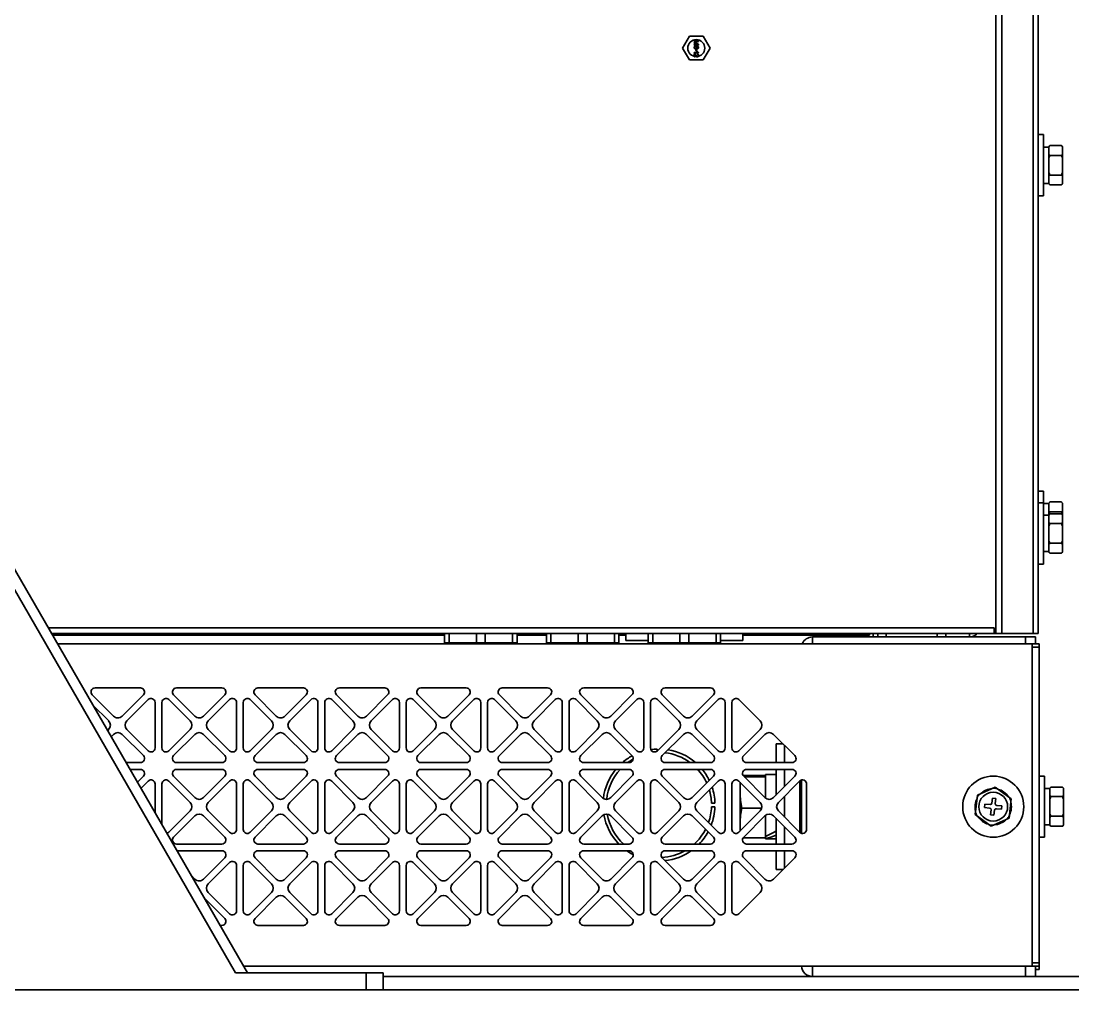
# Model space of a CAD drawing. Header units: millimetres. Extents: x 32496 to 166256, y 3504 to 23939.
# Drawn here: x 141177.5 to 141487.5, y 12235.3 to 12520.8 of the extents above; entities that cross this region are included whole.
import ezdxf

# ---------------------------------------------------------------- set-up
doc = ezdxf.new("R2010")
doc.units = ezdxf.units.MM
doc.layers.get('0').update_dxf_attribs({"lineweight": 35})

# ---------------------------------------------------------------- blocks, each defined once
blk = doc.blocks.new('8-1250')
at = {"linetype": 'Continuous'}
for p, q in [((-7131.53, -34566.29), (-7131.53, -32553.29)), ((-7129.83, -32553.29), (-7129.83, -34566.29)), ((-7120.53, -34566.29), (-7120.53, -33570.79)), ((-7852.13, -33800.26), (-7352.13, -34666.29)), ((-7852.13, -33806.26), (-7355.59, -34666.29)), ((-7119.13, -34180.92), (-7119.13, -34425.66)), ((-7223.87, -34393.79), (-7221.85, -34390.29)), ((-7217.81, -34390.29), (-7221.85, -34390.29)), ((-7220.48, -34391.75), (-7220.48, -34391.59)), ((-7220.48, -34391.59), (-7219.18, -34391.59)), ((-7219.45, -34391.75), (-7220.48, -34392.13)), ((-7219.45, -34391.75), (-7220.48, -34391.75)), ((-7220.48, -34392.35), (-7220.48, -34392.13)), ((-7220.34, -34392.24), (-7219.18, -34391.83)), ((-7219.18, -34392.65), (-7220.34, -34392.24)), ((-7219.18, -34391.59), (-7219.18, -34391.83)), ((-7217.81, -34390.29), (-7215.79, -34393.79)), ((-7221.85, -34397.29), (-7223.87, -34393.79)), ((-7220.48, -34392.35), (-7219.45, -34392.73)), ((-7220.48, -34392.89), (-7220.48, -34392.73)), ((-7220.48, -34392.73), (-7219.45, -34392.73)), ((-7219.18, -34392.89), (-7220.48, -34392.89)), ((-7220.45, -34393.4), (-7220.48, -34393.54)), ((-7220.48, -34393.67), (-7220.48, -34393.54)), ((-7220.48, -34393.67), (-7220.45, -34393.81)), ((-7220.48, -34395.22), (-7220.48, -34395.06)), ((-7220.48, -34395.06), (-7219.4, -34395.06)), ((-7219.18, -34395.22), (-7220.48, -34395.22)), ((-7220.37, -34393.27), (-7220.45, -34393.4)), ((-7220.45, -34393.81), (-7220.37, -34393.95)), ((-7220.26, -34393.19), (-7220.37, -34393.27)), ((-7220.37, -34393.95), (-7220.26, -34394.03)), ((-7220.34, -34393.51), (-7220.31, -34393.43)), ((-7220.34, -34393.51), (-7220.34, -34393.7)), ((-7220.31, -34393.78), (-7220.34, -34393.7)), ((-7220.31, -34393.43), (-7220.26, -34393.35)), ((-7220.26, -34393.86), (-7220.31, -34393.78)), ((-7220.12, -34393.13), (-7220.26, -34393.19)), ((-7220.26, -34393.35), (-7220.17, -34393.3)), ((-7220.17, -34393.92), (-7220.26, -34393.86)), ((-7220.26, -34394.03), (-7220.12, -34394.08)), ((-7220.17, -34393.3), (-7220.09, -34393.27)), ((-7220.09, -34393.95), (-7220.17, -34393.92)), ((-7219.92, -34393.11), (-7220.12, -34393.13)), ((-7219.98, -34394.08), (-7220.12, -34394.08)), ((-7220.01, -34393.27), (-7220.09, -34393.27)), ((-7220.09, -34393.95), (-7220.01, -34393.95)), ((-7220.06, -34394.51), (-7220.06, -34394.46)), ((-7220.06, -34394.46), (-7219.87, -34394.46)), ((-7219.87, -34394.51), (-7220.06, -34394.51)), ((-7220.01, -34393.27), (-7219.92, -34393.3)), ((-7219.92, -34393.92), (-7220.01, -34393.95)), ((-7219.98, -34394.3), (-7220.01, -34394.32)), ((-7220.01, -34394.32), (-7219.87, -34394.46)), ((-7219.87, -34394.51), (-7220.01, -34394.65)), ((-7220.01, -34394.65), (-7219.98, -34394.68)), ((-7219.98, -34394.08), (-7219.84, -34394.03)), ((-7219.81, -34394.46), (-7219.98, -34394.3)), ((-7219.98, -34394.68), (-7219.81, -34394.51)), ((-7219.92, -34393.11), (-7219.73, -34393.11)), ((-7219.92, -34393.3), (-7219.87, -34393.35)), ((-7219.87, -34393.86), (-7219.92, -34393.92)), ((-7219.87, -34393.35), (-7219.81, -34393.43)), ((-7219.81, -34393.78), (-7219.87, -34393.86)), ((-7219.84, -34394.03), (-7219.76, -34393.95)), ((-7219.81, -34393.43), (-7219.79, -34393.51)), ((-7219.79, -34393.7), (-7219.81, -34393.78)), ((-7219.65, -34394.3), (-7219.81, -34394.46)), ((-7219.81, -34394.51), (-7219.65, -34394.68)), ((-7219.68, -34393.4), (-7219.79, -34393.24)), ((-7219.73, -34393.24), (-7219.79, -34393.24)), ((-7219.79, -34393.7), (-7219.79, -34393.51)), ((-7219.76, -34393.95), (-7219.68, -34393.81)), ((-7219.76, -34394.46), (-7219.62, -34394.32)), ((-7219.76, -34394.46), (-7219.56, -34394.46)), ((-7219.62, -34394.65), (-7219.76, -34394.51)), ((-7219.56, -34394.51), (-7219.76, -34394.51)), ((-7219.54, -34393.13), (-7219.73, -34393.11)), ((-7219.73, -34393.24), (-7219.56, -34393.27)), ((-7219.65, -34393.54), (-7219.68, -34393.4)), ((-7219.68, -34393.81), (-7219.65, -34393.67)), ((-7219.65, -34393.54), (-7219.65, -34393.67)), ((-7219.62, -34394.32), (-7219.65, -34394.3)), ((-7219.65, -34394.68), (-7219.62, -34394.65)), ((-7219.59, -34394.89), (-7219.4, -34395.06)), ((-7219.59, -34394.89), (-7219.37, -34394.89)), ((-7219.56, -34393.27), (-7219.48, -34393.3)), ((-7219.56, -34394.46), (-7219.56, -34394.51)), ((-7219.4, -34393.19), (-7219.54, -34393.13)), ((-7219.48, -34393.3), (-7219.4, -34393.35)), ((-7219.4, -34393.84), (-7219.48, -34393.89)), ((-7219.48, -34394.03), (-7219.48, -34393.89)), ((-7219.48, -34394.03), (-7219.4, -34394)), ((-7219.29, -34393.27), (-7219.4, -34393.19)), ((-7219.4, -34393.35), (-7219.34, -34393.43)), ((-7219.34, -34393.76), (-7219.4, -34393.84)), ((-7219.4, -34394), (-7219.29, -34393.92)), ((-7219.18, -34395.06), (-7219.37, -34394.89)), ((-7219.34, -34393.43), (-7219.32, -34393.51)), ((-7219.32, -34393.67), (-7219.34, -34393.76)), ((-7219.32, -34393.67), (-7219.32, -34393.51)), ((-7219.21, -34393.4), (-7219.29, -34393.27)), ((-7219.29, -34393.92), (-7219.21, -34393.78)), ((-7219.18, -34393.54), (-7219.21, -34393.4)), ((-7219.21, -34393.78), (-7219.18, -34393.65)), ((-7219.18, -34392.65), (-7219.18, -34392.89)), ((-7219.18, -34393.54), (-7219.18, -34393.65)), ((-7219.18, -34395.06), (-7219.18, -34395.22)), ((-7215.79, -34393.79), (-7217.81, -34397.29)), ((-7221.85, -34397.29), (-7217.81, -34397.29)), ((-7220.48, -34396.41), (-7220.48, -34395.43)), ((-7220.48, -34395.43), (-7220.34, -34395.43)), ((-7220.34, -34396.41), (-7220.48, -34396.41)), ((-7219.65, -34396.19), (-7220.34, -34395.43)), ((-7220.34, -34395.65), (-7220.34, -34396.41)), ((-7220.34, -34395.65), (-7219.73, -34396.33)), ((-7219.73, -34396.33), (-7219.65, -34396.38)), ((-7219.54, -34396.25), (-7219.65, -34396.19)), ((-7219.65, -34396.38), (-7219.54, -34396.41)), ((-7219.54, -34396.25), (-7219.48, -34396.25)), ((-7219.48, -34396.41), (-7219.54, -34396.41)), ((-7219.48, -34395.6), (-7219.48, -34395.46)), ((-7219.37, -34395.49), (-7219.48, -34395.46)), ((-7219.48, -34395.6), (-7219.4, -34395.65)), ((-7219.4, -34396.19), (-7219.48, -34396.25)), ((-7219.48, -34396.41), (-7219.37, -34396.38)), ((-7219.4, -34395.65), (-7219.34, -34395.73)), ((-7219.34, -34396.11), (-7219.4, -34396.19)), ((-7219.26, -34395.6), (-7219.37, -34395.49)), ((-7219.37, -34396.38), (-7219.26, -34396.27)), ((-7219.34, -34395.73), (-7219.32, -34395.87)), ((-7219.32, -34395.98), (-7219.34, -34396.11)), ((-7219.32, -34395.98), (-7219.32, -34395.87)), ((-7219.21, -34395.71), (-7219.26, -34395.6)), ((-7219.26, -34396.27), (-7219.21, -34396.17)), ((-7219.18, -34395.9), (-7219.21, -34395.71)), ((-7219.21, -34396.17), (-7219.18, -34396)), ((-7219.18, -34395.9), (-7219.18, -34396)), ((-7119.13, -34419.29), (-7117.53, -34419.29)), ((-7117.53, -34437.29), (-7117.53, -34419.29)), ((-7117.53, -34422.94), (-7115.93, -34422.94)), ((-7115.93, -34422.82), (-7115.63, -34422.52)), ((-7115.93, -34433.76), (-7115.93, -34422.82)), ((-7115.63, -34422.52), (-7112.23, -34422.52)), ((-7111.93, -34422.82), (-7112.23, -34422.52)), ((-7111.93, -34433.76), (-7111.93, -34422.82)), ((-7119.13, -34425.66), (-7119.13, -34430.92)), ((-7115.63, -34425.4), (-7112.23, -34425.4)), ((-7119.13, -34430.92), (-7119.13, -34566.29)), ((-7115.63, -34431.18), (-7112.23, -34431.18)), ((-7117.53, -34433.64), (-7115.93, -34433.64)), ((-7115.93, -34433.76), (-7115.63, -34434.06)), ((-7115.63, -34434.06), (-7112.23, -34434.06)), ((-7111.93, -34433.76), (-7112.23, -34434.06)), ((-7119.13, -34437.29), (-7117.53, -34437.29)), ((-7119.13, -34524.29), (-7117.53, -34524.29)), ((-7117.53, -34527.79), (-7117.53, -34524.29)), ((-7119.13, -34527.79), (-7117.53, -34527.79)), ((-7117.53, -34545.79), (-7117.53, -34527.79)), ((-7117.53, -34527.94), (-7115.93, -34527.94)), ((-7115.93, -34527.82), (-7115.66, -34527.54)), ((-7115.93, -34531.32), (-7115.93, -34527.82)), ((-7115.63, -34527.52), (-7112.23, -34527.52)), ((-7111.93, -34527.82), (-7112.2, -34527.54)), ((-7111.93, -34531.32), (-7111.93, -34527.82)), ((-7117.53, -34531.44), (-7115.93, -34531.44)), ((-7115.93, -34531.32), (-7115.63, -34531.02)), ((-7115.93, -34542.26), (-7115.93, -34531.32)), ((-7115.63, -34530.45), (-7112.23, -34530.45)), ((-7115.63, -34531.02), (-7112.23, -34531.02)), ((-7111.93, -34531.32), (-7112.23, -34531.02)), ((-7111.93, -34542.26), (-7111.93, -34531.32)), ((-7115.63, -34533.9), (-7112.23, -34533.9)), ((-7115.63, -34539.68), (-7112.23, -34539.68)), ((-7117.53, -34542.14), (-7115.93, -34542.14)), ((-7115.93, -34542.26), (-7115.63, -34542.56)), ((-7115.63, -34542.56), (-7112.23, -34542.56)), ((-7111.93, -34542.26), (-7112.23, -34542.56)), ((-7119.13, -34545.79), (-7117.53, -34545.79)), ((-7410.84, -34564.59), (-7132.03, -34564.59)), ((-7132.03, -34566.29), (-7132.03, -34564.59)), ((-7129.83, -34566.29), (-7409.86, -34566.29)), ((-7293.99, -34566.79), (-7409.57, -34566.79)), ((-7293.99, -34569.06), (-7293.99, -34566.29)), ((-7292.68, -34569.06), (-7292.68, -34566.29)), ((-7284.65, -34569.06), (-7284.65, -34566.29)), ((-7282.01, -34569.06), (-7282.01, -34566.29)), ((-7273.98, -34569.06), (-7273.98, -34566.29)), ((-7272.66, -34569.06), (-7272.66, -34566.29)), ((-7263.99, -34566.79), (-7272.66, -34566.79)), ((-7263.99, -34569.06), (-7263.99, -34566.29)), ((-7262.68, -34569.06), (-7262.68, -34566.29)), ((-7254.65, -34569.06), (-7254.65, -34566.29)), ((-7252.01, -34569.06), (-7252.01, -34566.29)), ((-7243.98, -34569.06), (-7243.98, -34566.29)), ((-7242.66, -34569.06), (-7242.66, -34566.29)), ((-7240.58, -34566.79), (-7242.66, -34566.79)), ((-7240.58, -34568.29), (-7240.58, -34566.29)), ((-7240.58, -34568.29), (-7233.99, -34568.29)), ((-7233.99, -34569.06), (-7233.99, -34566.29)), ((-7232.68, -34569.06), (-7232.68, -34566.29)), ((-7224.65, -34569.06), (-7224.65, -34566.29)), ((-7222.01, -34569.06), (-7222.01, -34566.29)), ((-7213.98, -34569.06), (-7213.98, -34566.29)), ((-7212.66, -34569.06), (-7212.66, -34566.29)), ((-7212.66, -34568.29), (-7206.08, -34568.29)), ((-7206.08, -34568.29), (-7206.08, -34566.29)), ((-7168.83, -34566.79), (-7206.08, -34566.79)), ((-7185.63, -34569.29), (-7185.63, -34567.29)), ((-7119.83, -34567.29), (-7185.63, -34567.29)), ((-7169.23, -34567.29), (-7169.23, -34566.79)), ((-7168.83, -34566.79), (-7168.83, -34566.29)), ((-7167.73, -34567.29), (-7167.73, -34566.29)), ((-7166.33, -34567.29), (-7166.33, -34566.29)), ((-7163.83, -34567.29), (-7163.83, -34566.29)), ((-7148.83, -34567.29), (-7148.83, -34566.29)), ((-7146.33, -34567.29), (-7146.33, -34566.29)), ((-7139.33, -34566.29), (-7139.33, -34567.29)), ((-7119.13, -34566.29), (-7129.83, -34566.29)), ((-7122.83, -34569.29), (-7122.83, -34567.29)), ((-7119.83, -34567.29), (-7119.83, -34569.29)), ((-7118.83, -34569.29), (-7408.13, -34569.29)), ((-7293.99, -34569.06), (-7272.66, -34569.06)), ((-7263.99, -34569.06), (-7242.66, -34569.06)), ((-7233.99, -34569.06), (-7212.66, -34569.06)), ((-7120.83, -34570.29), (-7120.83, -34569.29)), ((-7120.83, -34663.29), (-7120.83, -34570.29)), ((-7118.83, -34570.29), (-7120.83, -34570.29)), ((-7118.83, -34664.29), (-7118.83, -34569.29)), ((-7397.87, -34584.34), (-7391.6, -34590.6)), ((-7383.64, -34582.29), (-7397.02, -34582.29)), ((-7389.05, -34590.6), (-7382.79, -34584.34)), ((-7373.87, -34584.34), (-7367.6, -34590.6)), ((-7359.64, -34582.29), (-7373.02, -34582.29)), ((-7365.05, -34590.6), (-7358.79, -34584.34)), ((-7349.87, -34584.34), (-7343.6, -34590.6)), ((-7335.64, -34582.29), (-7349.02, -34582.29)), ((-7341.05, -34590.6), (-7334.79, -34584.34)), ((-7325.87, -34584.34), (-7319.6, -34590.6)), ((-7311.64, -34582.29), (-7325.02, -34582.29)), ((-7317.05, -34590.6), (-7310.79, -34584.34)), ((-7301.87, -34584.34), (-7295.6, -34590.6)), ((-7287.64, -34582.29), (-7301.02, -34582.29)), ((-7293.05, -34590.6), (-7286.79, -34584.34)), ((-7277.87, -34584.34), (-7271.6, -34590.6)), ((-7263.64, -34582.29), (-7277.02, -34582.29)), ((-7269.05, -34590.6), (-7262.79, -34584.34)), ((-7253.87, -34584.34), (-7247.6, -34590.6)), ((-7239.64, -34582.29), (-7253.02, -34582.29)), ((-7245.05, -34590.6), (-7238.79, -34584.34)), ((-7229.87, -34584.34), (-7223.6, -34590.6)), ((-7215.64, -34582.29), (-7229.02, -34582.29)), ((-7221.05, -34590.6), (-7214.79, -34584.34)), ((-7393.01, -34592.02), (-7397.73, -34587.3)), ((-7381.38, -34585.75), (-7387.64, -34592.02)), ((-7379.33, -34599.98), (-7379.33, -34586.6)), ((-7377.33, -34586.6), (-7377.33, -34599.98)), ((-7369.01, -34592.02), (-7375.28, -34585.75)), ((-7357.38, -34585.75), (-7363.64, -34592.02)), ((-7355.33, -34599.98), (-7355.33, -34586.6)), ((-7353.33, -34586.6), (-7353.33, -34599.98)), ((-7345.01, -34592.02), (-7351.28, -34585.75)), ((-7333.38, -34585.75), (-7339.64, -34592.02)), ((-7331.33, -34599.98), (-7331.33, -34586.6)), ((-7329.33, -34586.6), (-7329.33, -34599.98)), ((-7321.01, -34592.02), (-7327.28, -34585.75)), ((-7309.38, -34585.75), (-7315.64, -34592.02)), ((-7307.33, -34599.98), (-7307.33, -34586.6)), ((-7305.33, -34586.6), (-7305.33, -34599.98)), ((-7297.01, -34592.02), (-7303.28, -34585.75)), ((-7285.38, -34585.75), (-7291.64, -34592.02)), ((-7283.33, -34599.98), (-7283.33, -34586.6)), ((-7281.33, -34586.6), (-7281.33, -34599.98)), ((-7273.01, -34592.02), (-7279.28, -34585.75)), ((-7261.38, -34585.75), (-7267.64, -34592.02)), ((-7259.33, -34599.98), (-7259.33, -34586.6)), ((-7257.33, -34586.6), (-7257.33, -34599.98)), ((-7249.01, -34592.02), (-7255.28, -34585.75)), ((-7237.38, -34585.75), (-7243.64, -34592.02)), ((-7235.33, -34599.98), (-7235.33, -34586.6)), ((-7233.33, -34586.6), (-7233.33, -34599.98)), ((-7225.01, -34592.02), (-7231.28, -34585.75)), ((-7213.38, -34585.75), (-7219.64, -34592.02)), ((-7211.33, -34599.98), (-7211.33, -34586.6)), ((-7209.33, -34586.6), (-7209.33, -34599.98)), ((-7201.01, -34592.02), (-7207.28, -34585.75)), ((-7393.35, -34594.89), (-7393.01, -34594.56)), ((-7391.6, -34595.98), (-7392.31, -34596.69)), ((-7382.79, -34602.24), (-7389.05, -34595.98)), ((-7387.64, -34594.56), (-7381.38, -34600.83)), ((-7375.28, -34600.83), (-7369.01, -34594.56)), ((-7367.6, -34595.98), (-7373.87, -34602.24)), ((-7358.79, -34602.24), (-7365.05, -34595.98)), ((-7363.64, -34594.56), (-7357.38, -34600.83)), ((-7351.28, -34600.83), (-7345.01, -34594.56)), ((-7343.6, -34595.98), (-7349.87, -34602.24)), ((-7334.79, -34602.24), (-7341.05, -34595.98)), ((-7339.64, -34594.56), (-7333.38, -34600.83)), ((-7327.28, -34600.83), (-7321.01, -34594.56)), ((-7319.6, -34595.98), (-7325.87, -34602.24)), ((-7310.79, -34602.24), (-7317.05, -34595.98)), ((-7315.64, -34594.56), (-7309.38, -34600.83)), ((-7303.28, -34600.83), (-7297.01, -34594.56)), ((-7295.6, -34595.98), (-7301.87, -34602.24)), ((-7286.79, -34602.24), (-7293.05, -34595.98)), ((-7291.64, -34594.56), (-7285.38, -34600.83)), ((-7279.28, -34600.83), (-7273.01, -34594.56)), ((-7271.6, -34595.98), (-7277.87, -34602.24)), ((-7262.79, -34602.24), (-7269.05, -34595.98)), ((-7267.64, -34594.56), (-7261.38, -34600.83)), ((-7255.28, -34600.83), (-7249.01, -34594.56)), ((-7247.6, -34595.98), (-7253.87, -34602.24)), ((-7238.79, -34602.24), (-7245.05, -34595.98)), ((-7243.64, -34594.56), (-7237.38, -34600.83)), ((-7231.28, -34600.83), (-7225.01, -34594.56)), ((-7223.6, -34595.98), (-7229.87, -34602.24)), ((-7214.79, -34602.24), (-7221.05, -34595.98)), ((-7219.64, -34594.56), (-7213.38, -34600.83)), ((-7207.28, -34600.83), (-7201.01, -34594.56)), ((-7199.6, -34595.98), (-7205.87, -34602.24)), ((-7190.79, -34602.24), (-7197.05, -34595.98)), ((-7196.33, -34598.79), (-7196.33, -34604.29)), ((-7196.33, -34598.79), (-7194.24, -34598.79)), ((-7193.83, -34604.29), (-7193.83, -34599.2)), ((-7231.33, -34600.87), (-7231.33, -34600.3)), ((-7387.92, -34604.29), (-7383.64, -34604.29)), ((-7373.02, -34604.29), (-7359.64, -34604.29)), ((-7349.02, -34604.29), (-7335.64, -34604.29)), ((-7325.02, -34604.29), (-7311.64, -34604.29)), ((-7301.02, -34604.29), (-7287.64, -34604.29)), ((-7277.02, -34604.29), (-7263.64, -34604.29)), ((-7253.02, -34604.29), (-7239.64, -34604.29)), ((-7229.02, -34604.29), (-7215.64, -34604.29)), ((-7205.02, -34604.29), (-7191.64, -34604.29)), ((-7383.64, -34606.29), (-7386.77, -34606.29)), ((-7384.56, -34610.11), (-7382.79, -34608.34)), ((-7373.87, -34608.34), (-7367.6, -34614.6)), ((-7359.64, -34606.29), (-7373.02, -34606.29)), ((-7365.05, -34614.6), (-7358.79, -34608.34)), ((-7349.87, -34608.34), (-7343.6, -34614.6)), ((-7335.64, -34606.29), (-7349.02, -34606.29)), ((-7341.05, -34614.6), (-7334.79, -34608.34)), ((-7325.87, -34608.34), (-7319.6, -34614.6)), ((-7311.64, -34606.29), (-7325.02, -34606.29)), ((-7317.05, -34614.6), (-7310.79, -34608.34)), ((-7301.87, -34608.34), (-7295.6, -34614.6)), ((-7287.64, -34606.29), (-7301.02, -34606.29)), ((-7293.05, -34614.6), (-7286.79, -34608.34)), ((-7277.87, -34608.34), (-7271.6, -34614.6)), ((-7263.64, -34606.29), (-7277.02, -34606.29)), ((-7269.05, -34614.6), (-7262.79, -34608.34)), ((-7253.87, -34608.34), (-7247.6, -34614.6)), ((-7239.64, -34606.29), (-7253.02, -34606.29)), ((-7245.05, -34614.6), (-7238.79, -34608.34)), ((-7229.87, -34608.34), (-7223.6, -34614.6)), ((-7215.64, -34606.29), (-7229.02, -34606.29)), ((-7221.05, -34614.6), (-7214.79, -34608.34)), ((-7206.05, -34608.09), (-7199.43, -34608.09)), ((-7205.87, -34608.34), (-7199.6, -34614.6)), ((-7205.7, -34608.51), (-7199.43, -34608.51)), ((-7191.64, -34606.29), (-7205.02, -34606.29)), ((-7199.43, -34607.84), (-7199.43, -34608.41)), ((-7196.33, -34607.84), (-7199.43, -34607.84)), ((-7199.43, -34610.6), (-7199.43, -34608.41)), ((-7197.05, -34614.6), (-7190.79, -34608.34)), ((-7196.33, -34606.29), (-7196.33, -34613.87)), ((-7193.83, -34611.37), (-7193.83, -34606.29)), ((-7118.83, -34608.29), (-7117.23, -34608.29)), ((-7117.23, -34626.29), (-7117.23, -34608.29)), ((-7381.38, -34609.75), (-7383.53, -34611.9)), ((-7379.33, -34619.18), (-7379.33, -34610.6)), ((-7377.33, -34610.6), (-7377.33, -34622.64)), ((-7369.01, -34616.02), (-7375.28, -34609.75)), ((-7357.38, -34609.75), (-7363.64, -34616.02)), ((-7355.33, -34623.98), (-7355.33, -34610.6)), ((-7353.33, -34610.6), (-7353.33, -34623.98)), ((-7345.01, -34616.02), (-7351.28, -34609.75)), ((-7333.38, -34609.75), (-7339.64, -34616.02)), ((-7331.33, -34623.98), (-7331.33, -34610.6)), ((-7329.33, -34610.6), (-7329.33, -34623.98)), ((-7321.01, -34616.02), (-7327.28, -34609.75)), ((-7309.38, -34609.75), (-7315.64, -34616.02)), ((-7307.33, -34623.98), (-7307.33, -34610.6)), ((-7305.33, -34610.6), (-7305.33, -34623.98)), ((-7297.01, -34616.02), (-7303.28, -34609.75)), ((-7285.38, -34609.75), (-7291.64, -34616.02)), ((-7283.33, -34623.98), (-7283.33, -34610.6)), ((-7281.33, -34610.6), (-7281.33, -34623.98)), ((-7273.01, -34616.02), (-7279.28, -34609.75)), ((-7261.38, -34609.75), (-7267.64, -34616.02)), ((-7259.33, -34623.98), (-7259.33, -34610.6)), ((-7257.33, -34610.6), (-7257.33, -34623.98)), ((-7249.01, -34616.02), (-7255.28, -34609.75)), ((-7237.38, -34609.75), (-7243.64, -34616.02)), ((-7235.33, -34623.98), (-7235.33, -34610.6)), ((-7233.33, -34610.6), (-7233.33, -34623.98)), ((-7225.01, -34616.02), (-7231.28, -34609.75)), ((-7213.38, -34609.75), (-7219.64, -34616.02)), ((-7211.33, -34623.98), (-7211.33, -34610.6)), ((-7209.33, -34610.6), (-7209.33, -34623.98)), ((-7201.01, -34616.02), (-7207.28, -34609.75)), ((-7206.93, -34610.1), (-7206.93, -34624.47)), ((-7199.43, -34610.6), (-7199.43, -34614.74)), ((-7189.38, -34609.75), (-7195.64, -34616.02)), ((-7189.33, -34609.71), (-7189.33, -34624.87)), ((-7188.83, -34609.79), (-7189.33, -34609.79)), ((-7188.83, -34625.13), (-7188.83, -34609.45)), ((-7187.33, -34623.98), (-7187.33, -34610.6)), ((-7136.99, -34613.89), (-7131.71, -34611.55)), ((-7131.71, -34611.55), (-7127.05, -34614.95)), ((-7117.23, -34611.94), (-7115.63, -34611.94)), ((-7115.63, -34611.82), (-7115.38, -34611.56)), ((-7115.63, -34622.76), (-7115.63, -34611.82)), ((-7115.38, -34611.56), (-7115.33, -34611.52)), ((-7115.33, -34611.52), (-7111.93, -34611.52)), ((-7111.88, -34611.56), (-7111.93, -34611.52)), ((-7111.63, -34611.82), (-7111.88, -34611.56)), ((-7111.63, -34622.76), (-7111.63, -34611.82)), ((-7193.83, -34620.37), (-7193.83, -34614.2)), ((-7137.61, -34619.63), (-7136.99, -34613.89)), ((-7132.72, -34616.24), (-7132.56, -34614.75)), ((-7132.56, -34614.75), (-7131.56, -34614.86)), ((-7131.56, -34614.86), (-7131.72, -34616.35)), ((-7127.66, -34620.69), (-7127.05, -34614.95)), ((-7115.33, -34614.33), (-7111.93, -34614.33)), ((-7375.28, -34624.83), (-7369.01, -34618.56)), ((-7363.64, -34618.56), (-7357.38, -34624.83)), ((-7351.28, -34624.83), (-7345.01, -34618.56)), ((-7339.64, -34618.56), (-7333.38, -34624.83)), ((-7327.28, -34624.83), (-7321.01, -34618.56)), ((-7315.64, -34618.56), (-7309.38, -34624.83)), ((-7303.28, -34624.83), (-7297.01, -34618.56)), ((-7291.64, -34618.56), (-7285.38, -34624.83)), ((-7279.28, -34624.83), (-7273.01, -34618.56)), ((-7267.64, -34618.56), (-7261.38, -34624.83)), ((-7255.28, -34624.83), (-7249.01, -34618.56)), ((-7243.64, -34618.56), (-7237.38, -34624.83)), ((-7231.28, -34624.83), (-7225.01, -34618.56)), ((-7219.64, -34618.56), (-7213.38, -34624.83)), ((-7215.34, -34616.29), (-7214.34, -34616.29)), ((-7214.34, -34617.29), (-7215.34, -34617.29)), ((-7207.28, -34624.83), (-7201.01, -34618.56)), ((-7206.42, -34617.71), (-7200.54, -34617.71)), ((-7195.64, -34618.56), (-7189.38, -34624.83)), ((-7134.87, -34617.52), (-7134.76, -34616.53)), ((-7133.38, -34617.68), (-7134.87, -34617.52)), ((-7134.76, -34616.53), (-7133.27, -34616.69)), ((-7133.09, -34619.72), (-7132.93, -34618.23)), ((-7131.94, -34618.34), (-7132.1, -34619.83)), ((-7129.9, -34618.05), (-7131.39, -34617.89)), ((-7131.28, -34616.9), (-7129.79, -34617.06)), ((-7129.79, -34617.06), (-7129.9, -34618.05)), ((-7367.6, -34619.98), (-7373.87, -34626.24)), ((-7358.79, -34626.24), (-7365.05, -34619.98)), ((-7343.6, -34619.98), (-7349.87, -34626.24)), ((-7334.79, -34626.24), (-7341.05, -34619.98)), ((-7319.6, -34619.98), (-7325.87, -34626.24)), ((-7310.79, -34626.24), (-7317.05, -34619.98)), ((-7295.6, -34619.98), (-7301.87, -34626.24)), ((-7286.79, -34626.24), (-7293.05, -34619.98)), ((-7271.6, -34619.98), (-7277.87, -34626.24)), ((-7262.79, -34626.24), (-7269.05, -34619.98)), ((-7247.6, -34619.98), (-7253.87, -34626.24)), ((-7238.79, -34626.24), (-7245.05, -34619.98)), ((-7223.6, -34619.98), (-7229.87, -34626.24)), ((-7214.79, -34626.24), (-7221.05, -34619.98)), ((-7199.6, -34619.98), (-7205.87, -34626.24)), ((-7199.43, -34619.83), (-7199.43, -34624.49)), ((-7190.79, -34626.24), (-7197.05, -34619.98)), ((-7196.33, -34620.7), (-7196.33, -34628.29)), ((-7132.94, -34623.03), (-7137.61, -34619.63)), ((-7132.1, -34619.83), (-7133.09, -34619.72)), ((-7127.66, -34620.69), (-7132.94, -34623.03)), ((-7115.33, -34620.1), (-7111.93, -34620.1)), ((-7199.43, -34626.49), (-7199.43, -34624.49)), ((-7193.83, -34628.29), (-7193.83, -34623.2)), ((-7189.33, -34624.79), (-7188.83, -34624.79)), ((-7117.23, -34622.64), (-7115.63, -34622.64)), ((-7115.63, -34622.76), (-7115.38, -34623.02)), ((-7115.33, -34623.06), (-7111.93, -34623.06)), ((-7111.63, -34622.76), (-7111.88, -34623.02)), ((-7206.05, -34626.49), (-7199.43, -34626.49)), ((-7199.43, -34626.49), (-7199.43, -34626.74)), ((-7196.33, -34626.74), (-7199.43, -34626.74)), ((-7118.83, -34626.29), (-7117.23, -34626.29)), ((-7373.02, -34628.29), (-7359.64, -34628.29)), ((-7359.64, -34630.29), (-7372.91, -34630.29)), ((-7349.02, -34628.29), (-7335.64, -34628.29)), ((-7335.64, -34630.29), (-7349.02, -34630.29)), ((-7325.02, -34628.29), (-7311.64, -34628.29)), ((-7311.64, -34630.29), (-7325.02, -34630.29)), ((-7301.02, -34628.29), (-7287.64, -34628.29)), ((-7287.64, -34630.29), (-7301.02, -34630.29)), ((-7277.02, -34628.29), (-7263.64, -34628.29)), ((-7263.64, -34630.29), (-7277.02, -34630.29)), ((-7253.02, -34628.29), (-7239.64, -34628.29)), ((-7239.64, -34630.29), (-7253.02, -34630.29)), ((-7229.02, -34628.29), (-7215.64, -34628.29)), ((-7215.64, -34630.29), (-7229.02, -34630.29)), ((-7205.02, -34628.29), (-7191.64, -34628.29)), ((-7191.64, -34630.29), (-7205.02, -34630.29)), ((-7196.33, -34630.29), (-7196.33, -34635.79)), ((-7193.83, -34635.37), (-7193.83, -34630.29)), ((-7365.05, -34638.6), (-7358.79, -34632.34)), ((-7357.38, -34633.75), (-7363.64, -34640.02)), ((-7345.01, -34640.02), (-7351.28, -34633.75)), ((-7349.87, -34632.34), (-7343.6, -34638.6)), ((-7341.05, -34638.6), (-7334.79, -34632.34)), ((-7333.38, -34633.75), (-7339.64, -34640.02)), ((-7321.01, -34640.02), (-7327.28, -34633.75)), ((-7325.87, -34632.34), (-7319.6, -34638.6)), ((-7317.05, -34638.6), (-7310.79, -34632.34)), ((-7309.38, -34633.75), (-7315.64, -34640.02)), ((-7297.01, -34640.02), (-7303.28, -34633.75)), ((-7301.87, -34632.34), (-7295.6, -34638.6)), ((-7293.05, -34638.6), (-7286.79, -34632.34)), ((-7285.38, -34633.75), (-7291.64, -34640.02)), ((-7273.01, -34640.02), (-7279.28, -34633.75)), ((-7277.87, -34632.34), (-7271.6, -34638.6)), ((-7269.05, -34638.6), (-7262.79, -34632.34)), ((-7261.38, -34633.75), (-7267.64, -34640.02)), ((-7249.01, -34640.02), (-7255.28, -34633.75)), ((-7253.87, -34632.34), (-7247.6, -34638.6)), ((-7245.05, -34638.6), (-7238.79, -34632.34)), ((-7237.38, -34633.75), (-7243.64, -34640.02)), ((-7225.01, -34640.02), (-7231.28, -34633.75)), ((-7229.87, -34632.34), (-7223.6, -34638.6)), ((-7221.05, -34638.6), (-7214.79, -34632.34)), ((-7213.38, -34633.75), (-7219.64, -34640.02)), ((-7201.01, -34640.02), (-7207.28, -34633.75)), ((-7205.87, -34632.34), (-7199.6, -34638.6)), ((-7197.05, -34638.6), (-7190.79, -34632.34)), ((-7355.33, -34647.98), (-7355.33, -34634.6)), ((-7353.33, -34634.6), (-7353.33, -34647.98)), ((-7331.33, -34647.98), (-7331.33, -34634.6)), ((-7329.33, -34634.6), (-7329.33, -34647.98)), ((-7307.33, -34647.98), (-7307.33, -34634.6)), ((-7305.33, -34634.6), (-7305.33, -34647.98)), ((-7283.33, -34647.98), (-7283.33, -34634.6)), ((-7281.33, -34634.6), (-7281.33, -34647.98)), ((-7259.33, -34647.98), (-7259.33, -34634.6)), ((-7257.33, -34634.6), (-7257.33, -34647.98)), ((-7235.33, -34647.98), (-7235.33, -34634.6)), ((-7233.33, -34634.6), (-7233.33, -34647.98)), ((-7211.33, -34647.98), (-7211.33, -34634.6)), ((-7209.33, -34634.6), (-7209.33, -34647.98)), ((-7196.33, -34635.79), (-7194.24, -34635.79)), ((-7368.81, -34637.39), (-7367.6, -34638.6)), ((-7363.64, -34642.56), (-7357.38, -34648.83)), ((-7351.28, -34648.83), (-7345.01, -34642.56)), ((-7339.64, -34642.56), (-7333.38, -34648.83)), ((-7327.28, -34648.83), (-7321.01, -34642.56)), ((-7315.64, -34642.56), (-7309.38, -34648.83)), ((-7303.28, -34648.83), (-7297.01, -34642.56)), ((-7291.64, -34642.56), (-7285.38, -34648.83)), ((-7279.28, -34648.83), (-7273.01, -34642.56)), ((-7267.64, -34642.56), (-7261.38, -34648.83)), ((-7255.28, -34648.83), (-7249.01, -34642.56)), ((-7243.64, -34642.56), (-7237.38, -34648.83)), ((-7231.28, -34648.83), (-7225.01, -34642.56)), ((-7219.64, -34642.56), (-7213.38, -34648.83)), ((-7207.28, -34648.83), (-7201.01, -34642.56)), ((-7358.79, -34650.24), (-7364.95, -34644.08)), ((-7343.6, -34643.98), (-7349.87, -34650.24)), ((-7334.79, -34650.24), (-7341.05, -34643.98)), ((-7319.6, -34643.98), (-7325.87, -34650.24)), ((-7310.79, -34650.24), (-7317.05, -34643.98)), ((-7295.6, -34643.98), (-7301.87, -34650.24)), ((-7286.79, -34650.24), (-7293.05, -34643.98)), ((-7271.6, -34643.98), (-7277.87, -34650.24)), ((-7262.79, -34650.24), (-7269.05, -34643.98)), ((-7247.6, -34643.98), (-7253.87, -34650.24)), ((-7238.79, -34650.24), (-7245.05, -34643.98)), ((-7223.6, -34643.98), (-7229.87, -34650.24)), ((-7214.79, -34650.24), (-7221.05, -34643.98)), ((-7360.21, -34652.29), (-7359.64, -34652.29)), ((-7349.02, -34652.29), (-7335.64, -34652.29)), ((-7325.02, -34652.29), (-7311.64, -34652.29)), ((-7301.02, -34652.29), (-7287.64, -34652.29)), ((-7277.02, -34652.29), (-7263.64, -34652.29)), ((-7253.02, -34652.29), (-7239.64, -34652.29)), ((-7229.02, -34652.29), (-7215.64, -34652.29)), ((-7118.83, -34664.29), (-7353.28, -34664.29)), ((-7185.63, -34664.29), (-7185.63, -34667.29)), ((-7122.83, -34667.29), (-7122.83, -34664.29)), ((-7120.83, -34664.29), (-7120.83, -34663.29)), ((-7120.83, -34663.29), (-7118.83, -34663.29)), ((-7119.83, -34664.29), (-7119.83, -34664.88)), ((-7119.83, -34664.88), (-7119.83, -34667.29)), ((-7118.83, -34665.29), (-7118.83, -34664.29)), ((-7312.13, -34666.29), (-7355.59, -34666.29)), ((-7317.13, -34671.29), (-7317.13, -34666.29)), ((-7312.13, -34671.29), (-7312.13, -34666.29)), ((-7001.13, -34667.29), (-7312.13, -34667.29)), ((-7118.83, -34665.29), (-7119.83, -34665.29)), ((-7001.13, -34671.29), (-7907.13, -34671.29))]:
    blk.add_line(p, q, dxfattribs=at)
for centre, radius in [((-7219.83, -34393.79), 2.5), ((-7132.33, -34617.29), 9), ((-7132.33, -34617.29), 4.25)]:
    blk.add_circle(centre, radius, dxfattribs=at)
for centre, radius, start, end in [((-7114.69, -34425.09), 3.56, 39.1364, 39.5013), ((-7113.17, -34431.49), 3.56, 219.1364, 219.5008), ((-7113.11, -34530.11), 3.61, 140.8644, 141.29), ((-7111.79, -34531.29), 5.38, 135.4351, 135.8761), ((-7116.07, -34531.3), 5.39, 44.1239, 44.5649), ((-7114.74, -34530.11), 3.61, 38.71, 39.1336), ((-7114.69, -34533.59), 3.56, 39.1364, 39.5013), ((-7113.17, -34539.99), 3.56, 219.1364, 219.5008), ((-7185.63, -34570.49), 3.2, 90, 157.8523), ((-7139.33, -34564.29), 3, 270, 317.7058), ((-7397.02, -34583.49), 1.2, 90, 225), ((-7383.64, -34583.49), 1.2, 315, 90), ((-7373.02, -34583.49), 1.2, 90, 225), ((-7359.64, -34583.49), 1.2, 315, 90), ((-7349.02, -34583.49), 1.2, 90, 225), ((-7335.64, -34583.49), 1.2, 315, 90), ((-7325.02, -34583.49), 1.2, 90, 225), ((-7311.64, -34583.49), 1.2, 315, 90), ((-7301.02, -34583.49), 1.2, 90, 225), ((-7287.64, -34583.49), 1.2, 315, 90), ((-7277.02, -34583.49), 1.2, 90, 225), ((-7263.64, -34583.49), 1.2, 315, 90), ((-7253.02, -34583.49), 1.2, 90, 225), ((-7239.64, -34583.49), 1.2, 315, 90), ((-7229.02, -34583.49), 1.2, 90, 225), ((-7215.64, -34583.49), 1.2, 315, 90), ((-7380.53, -34586.6), 1.2, 0, 135), ((-7376.13, -34586.6), 1.2, 45, 180), ((-7356.53, -34586.6), 1.2, 0, 135), ((-7352.13, -34586.6), 1.2, 45, 180), ((-7332.53, -34586.6), 1.2, 0, 135), ((-7328.13, -34586.6), 1.2, 45, 180), ((-7308.53, -34586.6), 1.2, 0, 135), ((-7304.13, -34586.6), 1.2, 45, 180), ((-7284.53, -34586.6), 1.2, 0, 135), ((-7280.13, -34586.6), 1.2, 45, 180), ((-7260.53, -34586.6), 1.2, 0, 135), ((-7256.13, -34586.6), 1.2, 45, 180), ((-7236.53, -34586.6), 1.2, 0, 135), ((-7232.13, -34586.6), 1.2, 45, 180), ((-7212.53, -34586.6), 1.2, 0, 135), ((-7208.13, -34586.6), 1.2, 45, 180), ((-7390.33, -34589.33), 1.8, 225, 315), ((-7366.33, -34589.33), 1.8, 225, 315), ((-7342.33, -34589.33), 1.8, 225, 315), ((-7318.33, -34589.33), 1.8, 225, 315), ((-7294.33, -34589.33), 1.8, 225, 315), ((-7270.33, -34589.33), 1.8, 225, 315), ((-7246.33, -34589.33), 1.8, 225, 315), ((-7222.33, -34589.33), 1.8, 225, 315), ((-7394.29, -34593.29), 1.8, 315, 45), ((-7386.37, -34593.29), 1.8, 135, 225), ((-7370.29, -34593.29), 1.8, 315, 45), ((-7362.37, -34593.29), 1.8, 135, 225), ((-7346.29, -34593.29), 1.8, 315, 45), ((-7338.37, -34593.29), 1.8, 135, 225), ((-7322.29, -34593.29), 1.8, 315, 45), ((-7314.37, -34593.29), 1.8, 135, 225), ((-7298.29, -34593.29), 1.8, 315, 45), ((-7290.37, -34593.29), 1.8, 135, 225), ((-7274.29, -34593.29), 1.8, 315, 45), ((-7266.37, -34593.29), 1.8, 135, 225), ((-7250.29, -34593.29), 1.8, 315, 45), ((-7242.37, -34593.29), 1.8, 135, 225), ((-7226.29, -34593.29), 1.8, 315, 45), ((-7218.37, -34593.29), 1.8, 135, 225), ((-7202.29, -34593.29), 1.8, 315, 45), ((-7390.33, -34597.25), 1.8, 45, 135), ((-7366.33, -34597.25), 1.8, 45, 135), ((-7342.33, -34597.25), 1.8, 45, 135), ((-7318.33, -34597.25), 1.8, 45, 135), ((-7294.33, -34597.25), 1.8, 45, 135), ((-7270.33, -34597.25), 1.8, 45, 135), ((-7246.33, -34597.25), 1.8, 45, 135), ((-7222.33, -34597.25), 1.8, 45, 135), ((-7198.33, -34597.25), 1.8, 45, 135), ((-7380.53, -34599.98), 1.2, 225, 0), ((-7376.13, -34599.98), 1.2, 180, 315), ((-7356.53, -34599.98), 1.2, 225, 0), ((-7352.13, -34599.98), 1.2, 180, 315), ((-7332.53, -34599.98), 1.2, 225, 0), ((-7328.13, -34599.98), 1.2, 180, 315), ((-7308.53, -34599.98), 1.2, 225, 0), ((-7304.13, -34599.98), 1.2, 180, 315), ((-7284.53, -34599.98), 1.2, 225, 0), ((-7280.13, -34599.98), 1.2, 180, 315), ((-7260.53, -34599.98), 1.2, 225, 0), ((-7256.13, -34599.98), 1.2, 180, 315), ((-7236.53, -34599.98), 1.2, 225, 0), ((-7232.13, -34599.98), 1.2, 180, 315), ((-7212.53, -34599.98), 1.2, 225, 0), ((-7208.13, -34599.98), 1.2, 180, 315), ((-7383.64, -34603.09), 1.2, 270, 45), ((-7373.02, -34603.09), 1.2, 135, 270), ((-7359.64, -34603.09), 1.2, 270, 45), ((-7349.02, -34603.09), 1.2, 135, 270), ((-7335.64, -34603.09), 1.2, 270, 45), ((-7325.02, -34603.09), 1.2, 135, 270), ((-7311.64, -34603.09), 1.2, 270, 45), ((-7301.02, -34603.09), 1.2, 135, 270), ((-7287.64, -34603.09), 1.2, 270, 45), ((-7277.02, -34603.09), 1.2, 135, 270), ((-7263.64, -34603.09), 1.2, 270, 45), ((-7253.02, -34603.09), 1.2, 135, 270), ((-7230.83, -34616.79), 16.5, 118.6258, 130.6683), ((-7239.64, -34603.09), 1.2, 270, 45), ((-7230.83, -34616.79), 16.5, 91.7365, 98.3444), ((-7229.02, -34603.09), 1.2, 135, 270), ((-7230.83, -34616.79), 15.5, 53.8624, 83.3437), ((-7230.83, -34616.79), 16.5, 49.3326, 80.6487), ((-7215.64, -34603.09), 1.2, 270, 45), ((-7205.02, -34603.09), 1.2, 135, 270), ((-7191.64, -34603.09), 1.2, 270, 45), ((-7230.83, -34616.79), 15.5, 119.5881, 126.1377), ((-7383.64, -34607.49), 1.2, 315, 90), ((-7373.02, -34607.49), 1.2, 90, 225), ((-7359.64, -34607.49), 1.2, 315, 90), ((-7349.02, -34607.49), 1.2, 90, 225), ((-7335.64, -34607.49), 1.2, 315, 90), ((-7325.02, -34607.49), 1.2, 90, 225), ((-7311.64, -34607.49), 1.2, 315, 90), ((-7301.02, -34607.49), 1.2, 90, 225), ((-7287.64, -34607.49), 1.2, 315, 90), ((-7277.02, -34607.49), 1.2, 90, 225), ((-7263.64, -34607.49), 1.2, 315, 90), ((-7253.02, -34607.49), 1.2, 90, 225), ((-7230.83, -34616.79), 16.5, 140.4498, 173.3933), ((-7230.83, -34616.79), 15.5, 137.2859, 173.8028), ((-7239.64, -34607.49), 1.2, 315, 90), ((-7229.02, -34607.49), 1.2, 90, 225), ((-7230.83, -34616.79), 15.5, 24.7281, 42.7133), ((-7230.83, -34616.79), 16.5, 26.0213, 39.5497), ((-7215.64, -34607.49), 1.2, 315, 90), ((-7205.02, -34607.49), 1.2, 90, 225), ((-7191.64, -34607.49), 1.2, 315, 90), ((-7380.53, -34610.6), 1.2, 0, 135), ((-7376.13, -34610.6), 1.2, 45, 180), ((-7356.53, -34610.6), 1.2, 0, 135), ((-7352.13, -34610.6), 1.2, 45, 180), ((-7332.53, -34610.6), 1.2, 0, 135), ((-7328.13, -34610.6), 1.2, 45, 180), ((-7308.53, -34610.6), 1.2, 0, 135), ((-7304.13, -34610.6), 1.2, 45, 180), ((-7284.53, -34610.6), 1.2, 0, 135), ((-7280.13, -34610.6), 1.2, 45, 180), ((-7260.53, -34610.6), 1.2, 0, 135), ((-7256.13, -34610.6), 1.2, 45, 180), ((-7236.53, -34610.6), 1.2, 0, 135), ((-7232.13, -34610.6), 1.2, 45, 180), ((-7230.83, -34616.79), 15.5, 1.8486, 16.5924), ((-7230.83, -34616.79), 16.5, 1.7365, 18.459), ((-7212.53, -34610.6), 1.2, 0, 135), ((-7208.13, -34610.6), 1.2, 45, 180), ((-7188.53, -34610.6), 1.2, 0, 135), ((-7132.33, -34617.29), 5.35, 93.0614, 134.7408), ((-7132.33, -34617.29), 5.47, 77.9086, 89.8935), ((-7132.33, -34617.29), 5.35, 33.0614, 74.7408), ((-7366.33, -34613.33), 1.8, 225, 315), ((-7342.33, -34613.33), 1.8, 225, 315), ((-7318.33, -34613.33), 1.8, 225, 315), ((-7294.33, -34613.33), 1.8, 225, 315), ((-7270.33, -34613.33), 1.8, 225, 315), ((-7246.33, -34613.33), 1.8, 225, 315), ((-7222.33, -34613.33), 1.8, 225, 315), ((-7198.33, -34613.33), 1.8, 225, 315), ((-7132.33, -34617.29), 5.35, 153.0614, 194.7408), ((-7132.33, -34617.29), 5.47, 137.9086, 149.8935), ((-7132.33, -34617.29), 5.47, 17.9086, 29.8935), ((-7370.29, -34617.29), 1.8, 315, 45), ((-7362.37, -34617.29), 1.8, 135, 225), ((-7346.29, -34617.29), 1.8, 315, 45), ((-7338.37, -34617.29), 1.8, 135, 225), ((-7322.29, -34617.29), 1.8, 315, 45), ((-7314.37, -34617.29), 1.8, 135, 225), ((-7298.29, -34617.29), 1.8, 315, 45), ((-7290.37, -34617.29), 1.8, 135, 225), ((-7274.29, -34617.29), 1.8, 315, 45), ((-7266.37, -34617.29), 1.8, 135, 225), ((-7250.29, -34617.29), 1.8, 315, 45), ((-7242.37, -34617.29), 1.8, 135, 225), ((-7226.29, -34617.29), 1.8, 315, 45), ((-7218.37, -34617.29), 1.8, 135, 225), ((-7230.83, -34616.79), 15.5, 340.452, 358.1514), ((-7230.83, -34616.79), 16.5, 338.812, 358.2635), ((-7202.29, -34617.29), 1.8, 315, 45), ((-7194.37, -34617.29), 1.8, 135, 225), ((-7133.43, -34618.18), 0.5, 353.9011, 83.9011), ((-7133.22, -34616.19), 0.5, 263.9011, 353.9011), ((-7131.44, -34618.39), 0.5, 83.9011, 173.9011), ((-7131.23, -34616.4), 0.5, 173.9011, 263.9011), ((-7132.33, -34617.29), 5.35, 333.0614, 14.7408), ((-7366.33, -34621.25), 1.8, 45, 135), ((-7342.33, -34621.25), 1.8, 45, 135), ((-7318.33, -34621.25), 1.8, 45, 135), ((-7294.33, -34621.25), 1.8, 45, 135), ((-7270.33, -34621.25), 1.8, 45, 135), ((-7246.33, -34621.25), 1.8, 45, 135), ((-7230.83, -34616.79), 16.5, 189.8605, 224.2208), ((-7230.83, -34616.79), 15.5, 189.9879, 227.9882), ((-7222.33, -34621.25), 1.8, 45, 135), ((-7198.33, -34621.25), 1.8, 45, 135), ((-7132.33, -34617.29), 5.47, 197.9086, 209.8935), ((-7132.33, -34617.29), 5.35, 213.0614, 254.7408), ((-7132.33, -34617.29), 5.35, 273.0614, 314.7408), ((-7132.33, -34617.29), 5.47, 317.9086, 329.8935), ((-7356.53, -34623.98), 1.2, 225, 0), ((-7352.13, -34623.98), 1.2, 180, 315), ((-7332.53, -34623.98), 1.2, 225, 0), ((-7328.13, -34623.98), 1.2, 180, 315), ((-7308.53, -34623.98), 1.2, 225, 0), ((-7304.13, -34623.98), 1.2, 180, 315), ((-7284.53, -34623.98), 1.2, 225, 0), ((-7280.13, -34623.98), 1.2, 180, 315), ((-7260.53, -34623.98), 1.2, 225, 0), ((-7256.13, -34623.98), 1.2, 180, 315), ((-7236.53, -34623.98), 1.2, 225, 0), ((-7232.13, -34623.98), 1.2, 180, 315), ((-7230.83, -34616.79), 15.5, 312.0115, 332.4985), ((-7230.83, -34616.79), 16.5, 315.7805, 331.4162), ((-7212.53, -34623.98), 1.2, 225, 0), ((-7208.13, -34623.98), 1.2, 180, 315), ((-7188.53, -34623.98), 1.2, 225, 0), ((-7132.33, -34617.29), 5.47, 257.9086, 269.8935), ((-7112.78, -34620.46), 3.64, 218.4467, 218.9062), ((-7114.48, -34620.46), 3.64, 321.0863, 321.5533), ((-7376.13, -34623.98), 1.2, 281.8972, 315), ((-7373.02, -34627.09), 1.2, 135, 270), ((-7359.64, -34627.09), 1.2, 270, 45), ((-7349.02, -34627.09), 1.2, 135, 270), ((-7335.64, -34627.09), 1.2, 270, 45), ((-7325.02, -34627.09), 1.2, 135, 270), ((-7311.64, -34627.09), 1.2, 270, 45), ((-7301.02, -34627.09), 1.2, 135, 270), ((-7287.64, -34627.09), 1.2, 270, 45), ((-7277.02, -34627.09), 1.2, 135, 270), ((-7263.64, -34627.09), 1.2, 270, 45), ((-7253.02, -34627.09), 1.2, 135, 270), ((-7239.64, -34627.09), 1.2, 270, 45), ((-7229.02, -34627.09), 1.2, 135, 270), ((-7215.64, -34627.09), 1.2, 270, 45), ((-7205.02, -34627.09), 1.2, 135, 270), ((-7191.64, -34627.09), 1.2, 270, 45), ((-7359.64, -34631.49), 1.2, 315, 90), ((-7349.02, -34631.49), 1.2, 90, 225), ((-7335.64, -34631.49), 1.2, 315, 90), ((-7325.02, -34631.49), 1.2, 90, 225), ((-7311.64, -34631.49), 1.2, 315, 90), ((-7301.02, -34631.49), 1.2, 90, 225), ((-7287.64, -34631.49), 1.2, 315, 90), ((-7277.02, -34631.49), 1.2, 90, 225), ((-7263.64, -34631.49), 1.2, 315, 90), ((-7253.02, -34631.49), 1.2, 90, 225), ((-7230.83, -34616.79), 16.5, 235.0154, 242.492), ((-7239.64, -34631.49), 1.2, 315, 90), ((-7229.02, -34631.49), 1.2, 90, 225), ((-7230.83, -34616.79), 15.5, 273.3007, 299.2825), ((-7230.83, -34616.79), 16.5, 276.262, 304.9849), ((-7215.64, -34631.49), 1.2, 315, 90), ((-7205.02, -34631.49), 1.2, 90, 225), ((-7191.64, -34631.49), 1.2, 315, 90), ((-7356.53, -34634.6), 1.2, 0, 135), ((-7352.13, -34634.6), 1.2, 45, 180), ((-7332.53, -34634.6), 1.2, 0, 135), ((-7328.13, -34634.6), 1.2, 45, 180), ((-7308.53, -34634.6), 1.2, 0, 135), ((-7304.13, -34634.6), 1.2, 45, 180), ((-7284.53, -34634.6), 1.2, 0, 135), ((-7280.13, -34634.6), 1.2, 45, 180), ((-7260.53, -34634.6), 1.2, 0, 135), ((-7256.13, -34634.6), 1.2, 45, 180), ((-7236.53, -34634.6), 1.2, 0, 135), ((-7232.13, -34634.6), 1.2, 45, 180), ((-7212.53, -34634.6), 1.2, 0, 135), ((-7208.13, -34634.6), 1.2, 45, 180), ((-7366.33, -34637.33), 1.8, 225, 315), ((-7362.37, -34641.29), 1.8, 135, 225), ((-7346.29, -34641.29), 1.8, 315, 45), ((-7342.33, -34637.33), 1.8, 225, 315), ((-7338.37, -34641.29), 1.8, 135, 225), ((-7322.29, -34641.29), 1.8, 315, 45), ((-7318.33, -34637.33), 1.8, 225, 315), ((-7314.37, -34641.29), 1.8, 135, 225), ((-7298.29, -34641.29), 1.8, 315, 45), ((-7294.33, -34637.33), 1.8, 225, 315), ((-7290.37, -34641.29), 1.8, 135, 225), ((-7274.29, -34641.29), 1.8, 315, 45), ((-7270.33, -34637.33), 1.8, 225, 315), ((-7266.37, -34641.29), 1.8, 135, 225), ((-7250.29, -34641.29), 1.8, 315, 45), ((-7246.33, -34637.33), 1.8, 225, 315), ((-7242.37, -34641.29), 1.8, 135, 225), ((-7226.29, -34641.29), 1.8, 315, 45), ((-7222.33, -34637.33), 1.8, 225, 315), ((-7218.37, -34641.29), 1.8, 135, 225), ((-7202.29, -34641.29), 1.8, 315, 45), ((-7198.33, -34637.33), 1.8, 225, 315), ((-7342.33, -34645.25), 1.8, 45, 135), ((-7318.33, -34645.25), 1.8, 45, 135), ((-7294.33, -34645.25), 1.8, 45, 135), ((-7270.33, -34645.25), 1.8, 45, 135), ((-7246.33, -34645.25), 1.8, 45, 135), ((-7222.33, -34645.25), 1.8, 45, 135), ((-7356.53, -34647.98), 1.2, 225, 0), ((-7352.13, -34647.98), 1.2, 180, 315), ((-7332.53, -34647.98), 1.2, 225, 0), ((-7328.13, -34647.98), 1.2, 180, 315), ((-7308.53, -34647.98), 1.2, 225, 0), ((-7304.13, -34647.98), 1.2, 180, 315), ((-7284.53, -34647.98), 1.2, 225, 0), ((-7280.13, -34647.98), 1.2, 180, 315), ((-7260.53, -34647.98), 1.2, 225, 0), ((-7256.13, -34647.98), 1.2, 180, 315), ((-7236.53, -34647.98), 1.2, 225, 0), ((-7232.13, -34647.98), 1.2, 180, 315), ((-7212.53, -34647.98), 1.2, 225, 0), ((-7208.13, -34647.98), 1.2, 180, 315), ((-7359.64, -34651.09), 1.2, 270, 45), ((-7349.02, -34651.09), 1.2, 135, 270), ((-7335.64, -34651.09), 1.2, 270, 45), ((-7325.02, -34651.09), 1.2, 135, 270), ((-7311.64, -34651.09), 1.2, 270, 45), ((-7301.02, -34651.09), 1.2, 135, 270), ((-7287.64, -34651.09), 1.2, 270, 45), ((-7277.02, -34651.09), 1.2, 135, 270), ((-7263.64, -34651.09), 1.2, 270, 45), ((-7253.02, -34651.09), 1.2, 135, 270), ((-7239.64, -34651.09), 1.2, 270, 45), ((-7229.02, -34651.09), 1.2, 135, 270), ((-7215.64, -34651.09), 1.2, 270, 45), ((-7185.63, -34664.09), 3.2, 183.655, 270)]:
    blk.add_arc(centre, radius, start, end, dxfattribs=at)
for centre, start_param, end_param in [((-7198.53, -34617.29), -2.209288, -1.87893), ((-7196.33, -34617.29), -2.448792, -2.114562)]:
    blk.add_ellipse(centre, major_axis=(8.09, 8.09), ratio=0.60456, start_param=start_param, end_param=end_param, dxfattribs=at)
for points, knots in [([(-7115.93, -34422.85), (-7115.9, -34422.82), (-7115.81, -34422.7), (-7115.71, -34422.59), (-7115.63, -34422.52)], [0, 0, 0, 0, 0.244558, 1, 1, 1, 1]), ([(-7111.94, -34422.83), (-7111.96, -34422.8), (-7112.06, -34422.69), (-7112.15, -34422.59), (-7112.23, -34422.52)], [0, 0, 0, 0, 0.244878, 1, 1, 1, 1]), ([(-7115.63, -34425.4), (-7115.65, -34425.38), (-7115.76, -34425.27), (-7115.86, -34425.16), (-7115.93, -34425.07)], [0, 0, 0, 0, 0.255352, 1, 1, 1, 1]), ([(-7112.23, -34425.4), (-7112.2, -34425.38), (-7112.1, -34425.27), (-7112, -34425.16), (-7111.93, -34425.07)], [0, 0, 0, 0, 0.255353, 1, 1, 1, 1]), ([(-7115.93, -34431.51), (-7115.9, -34431.48), (-7115.81, -34431.36), (-7115.71, -34431.26), (-7115.63, -34431.18)], [0, 0, 0, 0, 0.244558, 1, 1, 1, 1]), ([(-7111.93, -34431.51), (-7111.95, -34431.48), (-7112.05, -34431.36), (-7112.15, -34431.26), (-7112.23, -34431.18)], [0, 0, 0, 0, 0.244558, 1, 1, 1, 1]), ([(-7115.63, -34434.06), (-7115.65, -34434.04), (-7115.75, -34433.94), (-7115.85, -34433.83), (-7115.91, -34433.75)], [0, 0, 0, 0, 0.255041, 1, 1, 1, 1]), ([(-7112.23, -34434.06), (-7112.2, -34434.04), (-7112.1, -34433.93), (-7112, -34433.82), (-7111.93, -34433.73)], [0, 0, 0, 0, 0.255353, 1, 1, 1, 1]), ([(-7115.91, -34527.83), (-7115.89, -34527.81), (-7115.81, -34527.71), (-7115.72, -34527.61), (-7115.66, -34527.55)], [0, 0, 0, 0, 0.245498, 1, 1, 1, 1]), ([(-7111.94, -34527.83), (-7111.96, -34527.81), (-7112.05, -34527.71), (-7112.13, -34527.61), (-7112.2, -34527.55)], [0, 0, 0, 0, 0.245496, 1, 1, 1, 1]), ([(-7115.63, -34530.45), (-7115.65, -34530.42), (-7115.76, -34530.31), (-7115.86, -34530.2), (-7115.93, -34530.11)], [0, 0, 0, 0, 0.255211, 1, 1, 1, 1]), ([(-7115.93, -34531.35), (-7115.9, -34531.32), (-7115.81, -34531.2), (-7115.71, -34531.09), (-7115.63, -34531.02)], [0, 0, 0, 0, 0.244558, 1, 1, 1, 1]), ([(-7112.23, -34530.45), (-7112.2, -34530.42), (-7112.1, -34530.31), (-7112, -34530.2), (-7111.93, -34530.11)], [0, 0, 0, 0, 0.255211, 1, 1, 1, 1]), ([(-7111.94, -34531.33), (-7111.96, -34531.3), (-7112.06, -34531.19), (-7112.15, -34531.09), (-7112.23, -34531.02)], [0, 0, 0, 0, 0.244878, 1, 1, 1, 1]), ([(-7115.63, -34533.9), (-7115.65, -34533.88), (-7115.76, -34533.77), (-7115.86, -34533.66), (-7115.93, -34533.57)], [0, 0, 0, 0, 0.255352, 1, 1, 1, 1]), ([(-7112.23, -34533.9), (-7112.2, -34533.88), (-7112.1, -34533.77), (-7112, -34533.66), (-7111.93, -34533.57)], [0, 0, 0, 0, 0.255353, 1, 1, 1, 1]), ([(-7115.93, -34540.01), (-7115.9, -34539.98), (-7115.81, -34539.86), (-7115.71, -34539.76), (-7115.63, -34539.68)], [0, 0, 0, 0, 0.244558, 1, 1, 1, 1]), ([(-7111.93, -34540.01), (-7111.95, -34539.98), (-7112.05, -34539.86), (-7112.15, -34539.76), (-7112.23, -34539.68)], [0, 0, 0, 0, 0.244558, 1, 1, 1, 1]), ([(-7115.63, -34542.56), (-7115.65, -34542.54), (-7115.75, -34542.44), (-7115.85, -34542.33), (-7115.91, -34542.25)], [0, 0, 0, 0, 0.255041, 1, 1, 1, 1]), ([(-7112.23, -34542.56), (-7112.2, -34542.54), (-7112.1, -34542.43), (-7112, -34542.32), (-7111.93, -34542.23)], [0, 0, 0, 0, 0.255353, 1, 1, 1, 1]), ([(-7290.53, -34569.16), (-7290.53, -34569.16), (-7290.54, -34569.16), (-7290.53, -34569.15), (-7290.53, -34569.15)], [0, 0, 0, 0, 0.500735, 1, 1, 1, 1]), ([(-7260.53, -34569.16), (-7260.53, -34569.16), (-7260.54, -34569.16), (-7260.53, -34569.15), (-7260.53, -34569.15)], [0, 0, 0, 0, 0.500735, 1, 1, 1, 1]), ([(-7230.53, -34569.16), (-7230.53, -34569.16), (-7230.54, -34569.16), (-7230.53, -34569.15), (-7230.53, -34569.15)], [0, 0, 0, 0, 0.500735, 1, 1, 1, 1]), ([(-7115.63, -34611.84), (-7115.61, -34611.81), (-7115.53, -34611.72), (-7115.44, -34611.63), (-7115.38, -34611.56)], [0, 0, 0, 0, 0.245068, 1, 1, 1, 1]), ([(-7111.63, -34611.84), (-7111.65, -34611.81), (-7111.73, -34611.72), (-7111.81, -34611.63), (-7111.88, -34611.56)], [0, 0, 0, 0, 0.245068, 1, 1, 1, 1]), ([(-7206.93, -34613.11), (-7206.93, -34613.88), (-7206.83, -34615.42), (-7206.58, -34616.95), (-7206.42, -34617.71)], [0, 0, 0, 0, 0.499364, 1, 1, 1, 1]), ([(-7115.33, -34614.33), (-7115.35, -34614.3), (-7115.46, -34614.2), (-7115.56, -34614.09), (-7115.63, -34614.01)], [0, 0, 0, 0, 0.255591, 1, 1, 1, 1]), ([(-7111.93, -34614.33), (-7111.9, -34614.3), (-7111.8, -34614.2), (-7111.7, -34614.09), (-7111.63, -34614.01)], [0, 0, 0, 0, 0.255591, 1, 1, 1, 1]), ([(-7206.42, -34617.71), (-7206.58, -34618.43), (-7206.83, -34619.89), (-7206.93, -34621.36), (-7206.93, -34622.1)], [0, 0, 0, 0, 0.500908, 1, 1, 1, 1]), ([(-7115.63, -34620.44), (-7115.6, -34620.41), (-7115.51, -34620.3), (-7115.41, -34620.18), (-7115.33, -34620.1)], [0, 0, 0, 0, 0.244797, 1, 1, 1, 1]), ([(-7111.63, -34620.44), (-7111.65, -34620.41), (-7111.75, -34620.3), (-7111.85, -34620.18), (-7111.93, -34620.1)], [0, 0, 0, 0, 0.244797, 1, 1, 1, 1]), ([(-7115.33, -34623.06), (-7115.35, -34623.04), (-7115.45, -34622.93), (-7115.54, -34622.83), (-7115.61, -34622.75)], [0, 0, 0, 0, 0.254745, 1, 1, 1, 1]), ([(-7111.93, -34623.06), (-7111.9, -34623.04), (-7111.81, -34622.93), (-7111.71, -34622.83), (-7111.65, -34622.75)], [0, 0, 0, 0, 0.25474, 1, 1, 1, 1])]:
    blk.add_open_spline(points, degree=3, knots=knots, dxfattribs=at)
for points in [[(-7115.93, -34426.06), (-7115.84, -34425.84), (-7115.74, -34425.62), (-7115.63, -34425.4)], [(-7111.93, -34426.06), (-7112.02, -34425.84), (-7112.12, -34425.62), (-7112.23, -34425.4)], [(-7115.63, -34431.18), (-7115.74, -34430.96), (-7115.84, -34430.74), (-7115.93, -34430.52)], [(-7112.23, -34431.18), (-7112.12, -34430.96), (-7112.02, -34430.74), (-7111.93, -34430.52)], [(-7115.93, -34531.11), (-7115.84, -34530.88), (-7115.74, -34530.66), (-7115.63, -34530.45)], [(-7111.93, -34531.11), (-7112.02, -34530.88), (-7112.12, -34530.66), (-7112.23, -34530.45)], [(-7115.93, -34534.56), (-7115.84, -34534.34), (-7115.74, -34534.12), (-7115.63, -34533.9)], [(-7111.93, -34534.56), (-7112.02, -34534.34), (-7112.12, -34534.12), (-7112.23, -34533.9)], [(-7115.63, -34539.68), (-7115.74, -34539.46), (-7115.84, -34539.24), (-7115.93, -34539.02)], [(-7112.23, -34539.68), (-7112.12, -34539.46), (-7112.02, -34539.24), (-7111.93, -34539.02)], [(-7115.63, -34614.99), (-7115.54, -34614.77), (-7115.44, -34614.55), (-7115.33, -34614.33)], [(-7111.63, -34614.99), (-7111.72, -34614.77), (-7111.82, -34614.55), (-7111.93, -34614.33)], [(-7115.33, -34620.1), (-7115.44, -34619.89), (-7115.54, -34619.67), (-7115.63, -34619.44)], [(-7111.93, -34620.1), (-7111.82, -34619.89), (-7111.72, -34619.67), (-7111.63, -34619.44)]]:
    blk.add_open_spline(points, degree=3, dxfattribs=at)

msp = doc.modelspace()

# ---------------------------------------------------------------- block references
at = {"color": 6}
msp.add_blockref('8-1250', (148596.331, 46906.597), dxfattribs=at)

doc.saveas('drawing.dxf')
